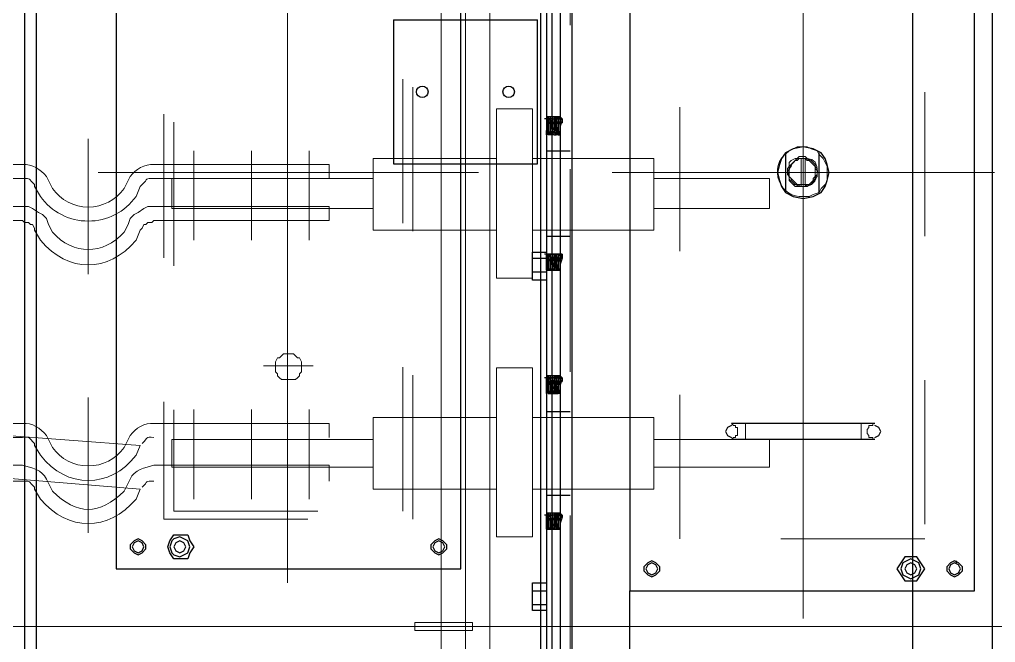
# Model space of a CAD drawing. Header units: metres. Extents: x 531268 to 531754, y 2675584 to 2675912.
# Drawn here: x 531500.742 to 531501.419, y 2675741.869 to 2675742.302 of the extents above; entities that cross this region are included whole.
import ezdxf

# ---------------------------------------------------------------- set-up
doc = ezdxf.new("R2010")
doc.units = ezdxf.units.M
doc.linetypes.add('CENTER2', pattern=[1.125, 0.75, -0.125, 0.125, -0.125])
doc.linetypes.add('PDF_IMPORT', pattern=[1, 0.8, -0.2])
doc.layers.add('IDT', color=7, linetype='Continuous')

# ---------------------------------------------------------------- blocks, each defined once
blk = doc.blocks.new('IDT')
at = {"layer": 'IDT', "color": 0, "lineweight": 25}
for p, q in [((16.39739, 14.30905), (16.39739, 9.66028)), ((16.63391, 11.5386), (16.63391, 10.21769)), ((16.64221, 10.21769), (16.64221, 11.5386)), ((16.64774, 11.5386), (16.64774, 10.21769)), ((16.65604, 10.21769), (16.65604, 11.5386)), ((16.65604, 10.21769), (16.65604, 11.5386)), ((17.00598, 11.5386), (17.00598, 10.21769)), ((17.01428, 10.21769), (17.01428, 11.5386)), ((16.34207, 11.48881), (16.34207, 10.26749)), ((16.65189, 10.3325), (16.65189, 11.309)), ((16.5938, 10.90374), (16.5938, 10.85394)), ((16.65189, 10.86778), (16.66157, 10.86778)), ((16.65189, 10.84841), (16.65189, 10.86778)), ((16.66157, 10.86778), (16.66157, 10.84841)), ((16.65189, 10.86363), (16.66157, 10.86363)), ((16.65189, 10.85394), (16.65189, 10.86363)), ((16.66157, 10.86363), (16.66157, 10.85394)), ((16.35451, 10.85394), (16.35451, 10.27302)), ((16.5938, 10.85394), (16.35451, 10.85394)), ((16.5938, 10.27302), (16.5938, 10.85394)), ((16.66157, 10.85394), (16.65189, 10.85394)), ((16.36834, 10.84426), (16.36558, 10.84288)), ((16.37111, 10.84288), (16.36834, 10.84426)), ((16.39462, 10.84703), (16.39186, 10.84288)), ((16.39877, 10.84564), (16.39324, 10.84288)), ((16.39877, 10.84703), (16.39462, 10.84703)), ((16.40292, 10.84703), (16.39877, 10.84703)), ((16.40431, 10.84288), (16.39877, 10.84564)), ((16.40569, 10.84288), (16.40292, 10.84703)), ((16.57858, 10.84426), (16.57582, 10.84288)), ((16.58135, 10.84288), (16.57858, 10.84426)), ((16.66157, 10.84841), (16.65189, 10.84841)), ((16.36558, 10.84288), (16.36281, 10.84011)), ((16.36281, 10.84011), (16.36281, 10.83735)), ((16.36281, 10.83735), (16.36558, 10.83458)), ((16.36558, 10.8415), (16.3642, 10.83873)), ((16.36558, 10.8415), (16.3642, 10.8415)), ((16.3642, 10.83873), (16.36558, 10.83596)), ((16.36834, 10.84288), (16.36558, 10.8415)), ((16.37111, 10.8415), (16.36834, 10.84288)), ((16.37388, 10.84011), (16.37111, 10.84288)), ((16.37249, 10.83873), (16.37111, 10.8415)), ((16.37111, 10.83596), (16.37249, 10.83873)), ((16.37111, 10.83458), (16.37388, 10.83735)), ((16.37388, 10.83735), (16.37388, 10.84011)), ((16.39186, 10.84288), (16.38909, 10.83873)), ((16.38909, 10.83873), (16.39186, 10.83458)), ((16.39324, 10.84288), (16.39186, 10.83873)), ((16.39186, 10.83873), (16.39324, 10.83458)), ((16.39601, 10.8415), (16.39462, 10.83873)), ((16.39601, 10.8415), (16.39462, 10.83873)), ((16.39462, 10.83873), (16.39601, 10.83596)), ((16.39462, 10.83873), (16.39601, 10.83596)), ((16.39877, 10.84288), (16.39601, 10.8415)), ((16.39877, 10.84288), (16.39601, 10.8415)), ((16.40154, 10.8415), (16.39877, 10.84288)), ((16.40154, 10.8415), (16.39877, 10.84288)), ((16.40292, 10.83873), (16.40154, 10.8415)), ((16.40292, 10.83873), (16.40154, 10.8415)), ((16.40154, 10.83596), (16.40292, 10.83873)), ((16.40154, 10.83596), (16.40292, 10.83873)), ((16.40569, 10.83873), (16.40431, 10.84288)), ((16.40431, 10.83458), (16.40569, 10.83873)), ((16.40846, 10.83873), (16.40569, 10.84288)), ((16.40569, 10.83458), (16.40846, 10.83873)), ((16.57582, 10.84288), (16.57305, 10.84011)), ((16.57305, 10.84011), (16.57305, 10.83735)), ((16.57305, 10.83735), (16.57582, 10.83458)), ((16.57582, 10.8415), (16.57443, 10.83873)), ((16.57443, 10.83873), (16.57582, 10.83596)), ((16.57858, 10.84288), (16.57582, 10.8415)), ((16.58135, 10.8415), (16.57858, 10.84288)), ((16.58412, 10.84011), (16.58135, 10.84288)), ((16.58273, 10.83873), (16.58135, 10.8415)), ((16.58135, 10.83596), (16.58273, 10.83873)), ((16.58135, 10.83458), (16.58412, 10.83735)), ((16.58412, 10.83735), (16.58412, 10.84011)), ((16.95065, 10.83873), (16.71137, 10.83873)), ((16.71137, 10.83873), (16.71137, 10.28824)), ((16.95065, 10.28824), (16.95065, 10.83873)), ((16.36558, 10.83596), (16.36834, 10.83458)), ((16.36558, 10.83458), (16.36834, 10.8332)), ((16.36696, 10.83458), (16.36696, 10.8332)), ((16.36834, 10.83458), (16.37111, 10.83596)), ((16.36834, 10.8332), (16.37111, 10.83458)), ((16.39186, 10.83458), (16.39462, 10.83043)), ((16.39324, 10.83458), (16.39877, 10.83181)), ((16.39462, 10.83043), (16.39877, 10.83043)), ((16.39601, 10.83596), (16.39877, 10.83458)), ((16.39601, 10.83596), (16.39877, 10.83458)), ((16.39877, 10.83458), (16.40154, 10.83596)), ((16.39877, 10.83458), (16.40154, 10.83596)), ((16.39877, 10.83181), (16.40431, 10.83458)), ((16.39877, 10.83043), (16.40292, 10.83043)), ((16.40292, 10.83043), (16.40569, 10.83458)), ((16.57582, 10.83596), (16.57858, 10.83458)), ((16.57582, 10.83458), (16.57858, 10.8332)), ((16.57858, 10.83458), (16.58135, 10.83596)), ((16.57858, 10.8332), (16.58135, 10.83458)), ((16.89947, 10.82766), (16.90086, 10.83181)), ((16.90086, 10.83181), (16.90639, 10.83181)), ((16.90639, 10.83043), (16.90086, 10.82766)), ((16.90639, 10.83181), (16.91054, 10.83181)), ((16.91054, 10.82905), (16.90639, 10.83043)), ((16.91054, 10.83181), (16.91331, 10.82766)), ((16.72381, 10.82766), (16.72105, 10.8249)), ((16.72105, 10.8249), (16.72105, 10.82213)), ((16.72381, 10.82628), (16.72243, 10.82351)), ((16.72658, 10.82905), (16.72381, 10.82766)), ((16.72658, 10.82766), (16.72381, 10.82628)), ((16.72935, 10.82766), (16.72658, 10.82905)), ((16.72935, 10.82628), (16.72658, 10.82766)), ((16.73211, 10.8249), (16.72935, 10.82766)), ((16.73073, 10.82351), (16.72935, 10.82628)), ((16.73211, 10.82213), (16.73211, 10.8249)), ((16.89671, 10.82351), (16.89947, 10.82766)), ((16.90086, 10.82766), (16.89947, 10.82351)), ((16.90362, 10.82628), (16.90224, 10.82351)), ((16.90362, 10.82628), (16.90224, 10.82351)), ((16.90639, 10.82766), (16.90362, 10.82628)), ((16.90639, 10.82766), (16.90362, 10.82628)), ((16.90916, 10.82628), (16.90639, 10.82766)), ((16.90916, 10.82628), (16.90639, 10.82766)), ((16.91054, 10.82351), (16.90916, 10.82628)), ((16.91054, 10.82351), (16.90916, 10.82628)), ((16.91192, 10.82766), (16.91054, 10.82905)), ((16.91331, 10.82351), (16.91192, 10.82766)), ((16.91331, 10.82766), (16.91469, 10.82351)), ((16.93267, 10.82766), (16.9299, 10.8249)), ((16.9299, 10.8249), (16.9299, 10.82213)), ((16.93267, 10.82628), (16.93129, 10.82351)), ((16.93544, 10.82905), (16.93267, 10.82766)), ((16.93544, 10.82766), (16.93267, 10.82628)), ((16.9382, 10.82766), (16.93544, 10.82905)), ((16.9382, 10.82628), (16.93544, 10.82766)), ((16.94097, 10.8249), (16.9382, 10.82766)), ((16.93959, 10.82351), (16.9382, 10.82628)), ((16.94097, 10.82213), (16.94097, 10.8249)), ((16.65189, 10.8083), (16.65189, 10.81798)), ((16.72105, 10.82213), (16.72381, 10.81936)), ((16.72243, 10.82351), (16.72381, 10.82075)), ((16.72381, 10.82075), (16.72658, 10.81936)), ((16.72381, 10.81936), (16.72658, 10.81798)), ((16.72658, 10.81936), (16.72935, 10.82075)), ((16.72658, 10.81798), (16.72935, 10.81936)), ((16.72935, 10.82075), (16.73073, 10.82351)), ((16.72935, 10.81936), (16.73211, 10.82213)), ((16.89947, 10.81936), (16.89671, 10.82351)), ((16.89947, 10.82351), (16.90086, 10.81936)), ((16.90086, 10.81522), (16.89947, 10.81936)), ((16.90086, 10.81936), (16.90639, 10.8166)), ((16.90224, 10.82351), (16.90362, 10.82075)), ((16.90224, 10.82351), (16.90362, 10.82075)), ((16.90362, 10.82075), (16.90639, 10.81936)), ((16.90362, 10.82075), (16.90639, 10.81936)), ((16.90639, 10.81936), (16.90916, 10.82075)), ((16.90639, 10.81936), (16.90916, 10.82075)), ((16.90639, 10.8166), (16.91054, 10.81798)), ((16.90916, 10.82075), (16.91054, 10.82351)), ((16.90916, 10.82075), (16.91054, 10.82351)), ((16.91054, 10.81798), (16.91192, 10.81936)), ((16.91331, 10.81936), (16.91054, 10.81522)), ((16.91192, 10.81936), (16.91331, 10.82351)), ((16.91469, 10.82351), (16.91331, 10.81936)), ((16.9299, 10.82213), (16.93267, 10.81936)), ((16.93129, 10.82351), (16.93267, 10.82075)), ((16.93267, 10.82075), (16.93544, 10.81936)), ((16.93267, 10.81936), (16.93544, 10.81798)), ((16.93544, 10.81936), (16.9382, 10.82075)), ((16.93544, 10.81798), (16.9382, 10.81936)), ((16.9382, 10.82075), (16.93959, 10.82351)), ((16.9382, 10.81936), (16.94097, 10.82213)), ((16.64221, 10.81107), (16.65051, 10.81107)), ((16.64774, 10.81107), (16.64221, 10.81107)), ((16.64221, 10.81107), (16.64359, 10.81107)), ((16.64221, 10.80138), (16.64221, 10.81107)), ((16.64221, 10.81107), (16.64221, 10.8)), ((16.64221, 10.80692), (16.64221, 10.81107)), ((16.64221, 10.81107), (16.64221, 10.80968)), ((16.64221, 10.8), (16.64221, 10.81107)), ((16.64221, 10.81107), (16.64221, 10.80553)), ((16.64359, 10.81107), (16.64221, 10.80968)), ((16.64221, 10.80138), (16.64221, 10.81107)), ((16.64221, 10.81107), (16.64359, 10.81107)), ((16.64359, 10.81107), (16.64498, 10.81107)), ((16.64359, 10.80553), (16.64359, 10.81107)), ((16.64359, 10.81107), (16.64359, 10.8)), ((16.64359, 10.80553), (16.64359, 10.81107)), ((16.64359, 10.81107), (16.64359, 10.80138)), ((16.64498, 10.81107), (16.64359, 10.81107)), ((16.64359, 10.8), (16.64359, 10.81107)), ((16.64359, 10.81107), (16.64498, 10.80553)), ((16.64498, 10.81107), (16.64359, 10.80968)), ((16.64359, 10.80138), (16.64359, 10.81107)), ((16.64359, 10.81107), (16.64498, 10.81107)), ((16.64498, 10.81107), (16.64636, 10.81107)), ((16.64636, 10.8), (16.64498, 10.81107)), ((16.64498, 10.81107), (16.64498, 10.8)), ((16.64498, 10.80553), (16.64498, 10.81107)), ((16.64498, 10.81107), (16.64498, 10.80138)), ((16.64636, 10.81107), (16.64498, 10.81107)), ((16.64498, 10.8), (16.64498, 10.81107)), ((16.64498, 10.81107), (16.64636, 10.8)), ((16.64498, 10.80138), (16.64498, 10.81107)), ((16.64498, 10.81107), (16.64636, 10.81107)), ((16.64636, 10.81107), (16.64774, 10.81107)), ((16.64636, 10.80968), (16.64636, 10.81107)), ((16.64636, 10.81107), (16.64636, 10.8)), ((16.64636, 10.80277), (16.64636, 10.81107)), ((16.64636, 10.81107), (16.64636, 10.80138)), ((16.64774, 10.81107), (16.64636, 10.81107)), ((16.64636, 10.8), (16.64636, 10.81107)), ((16.64636, 10.81107), (16.64774, 10.80968)), ((16.64636, 10.80138), (16.64636, 10.81107)), ((16.64636, 10.81107), (16.64636, 10.80968)), ((16.64636, 10.81107), (16.64774, 10.81107)), ((16.65051, 10.81107), (16.64774, 10.81107)), ((16.64774, 10.81107), (16.64912, 10.81107)), ((16.64912, 10.80968), (16.64774, 10.81107)), ((16.64774, 10.81107), (16.64774, 10.8)), ((16.64774, 10.80138), (16.64774, 10.81107)), ((16.64774, 10.81107), (16.64912, 10.80138)), ((16.64912, 10.81107), (16.64774, 10.81107)), ((16.64774, 10.80968), (16.64912, 10.81107)), ((16.64774, 10.80138), (16.64774, 10.81107)), ((16.64774, 10.81107), (16.64774, 10.80553)), ((16.65051, 10.81107), (16.64912, 10.81107)), ((16.64912, 10.81107), (16.65051, 10.81107)), ((16.64912, 10.81107), (16.64912, 10.8)), ((16.64912, 10.80138), (16.64912, 10.81107)), ((16.64912, 10.81107), (16.64912, 10.80553)), ((16.65051, 10.81107), (16.64912, 10.81107)), ((16.64912, 10.81107), (16.64912, 10.8)), ((16.64912, 10.80968), (16.65051, 10.81107)), ((16.64912, 10.80138), (16.64912, 10.81107)), ((16.64912, 10.81107), (16.64912, 10.80553)), ((16.65051, 10.80138), (16.65051, 10.81107)), ((16.65051, 10.81107), (16.65189, 10.81107)), ((16.65189, 10.81107), (16.65051, 10.81107)), ((16.65051, 10.81107), (16.65189, 10.81107)), ((16.65189, 10.81107), (16.65051, 10.81107)), ((16.65051, 10.81107), (16.65189, 10.81107)), ((16.65189, 10.81107), (16.65051, 10.80968)), ((16.65051, 10.8), (16.65051, 10.81107)), ((16.65051, 10.81107), (16.65051, 10.8)), ((16.65051, 10.80138), (16.65051, 10.81107)), ((16.65051, 10.81107), (16.65051, 10.80277)), ((16.65189, 10.80968), (16.65189, 10.81107)), ((16.65189, 10.81107), (16.65189, 10.80138)), ((16.90639, 10.81522), (16.90086, 10.81522)), ((16.91054, 10.81522), (16.90639, 10.81522)), ((16.64083, 10.80277), (16.64221, 10.80692)), ((16.64221, 10.80968), (16.64221, 10.80138)), ((16.64221, 10.80968), (16.64221, 10.80138)), ((16.64221, 10.80277), (16.64359, 10.80553)), ((16.64221, 10.80553), (16.64359, 10.80277)), ((16.64359, 10.80968), (16.64359, 10.80138)), ((16.64498, 10.80138), (16.64359, 10.80553)), ((16.64359, 10.80277), (16.64498, 10.80553)), ((16.64636, 10.80968), (16.64498, 10.80553)), ((16.64498, 10.80553), (16.64498, 10.8)), ((16.64498, 10.80553), (16.64498, 10.80138)), ((16.64774, 10.80692), (16.64636, 10.80968)), ((16.64774, 10.80553), (16.64636, 10.80277)), ((16.64774, 10.80968), (16.64774, 10.8)), ((16.64774, 10.8), (16.64774, 10.80968)), ((16.64774, 10.8), (16.64774, 10.80692)), ((16.64912, 10.80553), (16.64774, 10.80277)), ((16.64912, 10.8), (16.64912, 10.80968)), ((16.64912, 10.8), (16.64912, 10.80968)), ((16.64912, 10.80553), (16.65051, 10.80277)), ((16.65051, 10.80968), (16.65051, 10.8)), ((16.65051, 10.80553), (16.65189, 10.80968)), ((16.65051, 10.8), (16.65051, 10.80553)), ((16.65189, 10.70871), (16.65189, 10.8083)), ((16.64221, 10.8), (16.64083, 10.80277)), ((16.64083, 10.80277), (16.64083, 10.80138)), ((16.64083, 10.80138), (16.64083, 10.80277)), ((16.64221, 10.80277), (16.64083, 10.80277)), ((16.64083, 10.80277), (16.64221, 10.8)), ((16.64221, 10.8), (16.64083, 10.80138)), ((16.64083, 10.80138), (16.64221, 10.80138)), ((16.64221, 10.80138), (16.64221, 10.80277)), ((16.64359, 10.8), (16.64221, 10.80138)), ((16.64359, 10.8), (16.64221, 10.80138)), ((16.64221, 10.80138), (16.64221, 10.8)), ((16.64221, 10.80138), (16.64359, 10.80138)), ((16.64636, 10.80138), (16.64221, 10.80138)), ((16.64221, 10.8), (16.64359, 10.8)), ((16.64359, 10.80138), (16.64359, 10.80277)), ((16.64359, 10.80277), (16.64359, 10.8)), ((16.64498, 10.8), (16.64359, 10.80138)), ((16.64359, 10.80138), (16.64359, 10.8)), ((16.64359, 10.80138), (16.64498, 10.80138)), ((16.64359, 10.8), (16.64498, 10.8)), ((16.64498, 10.80138), (16.64636, 10.80277)), ((16.64498, 10.8), (16.64498, 10.80138)), ((16.64636, 10.8), (16.64498, 10.80138)), ((16.64498, 10.80138), (16.64498, 10.8)), ((16.64498, 10.80138), (16.64636, 10.80138)), ((16.64498, 10.8), (16.64636, 10.8)), ((16.64636, 10.80277), (16.64636, 10.80138)), ((16.64636, 10.80138), (16.64636, 10.8)), ((16.64636, 10.80138), (16.65051, 10.80138)), ((16.64636, 10.8), (16.64774, 10.8)), ((16.64774, 10.80277), (16.64774, 10.80138)), ((16.64774, 10.8), (16.64774, 10.80138)), ((16.64774, 10.80138), (16.64774, 10.8)), ((16.64912, 10.80138), (16.64774, 10.80138)), ((16.64774, 10.8), (16.64912, 10.8)), ((16.65051, 10.80277), (16.64912, 10.80138)), ((16.64912, 10.8), (16.64912, 10.80138)), ((16.64912, 10.80138), (16.64912, 10.8)), ((16.65051, 10.80138), (16.64912, 10.80138)), ((16.64912, 10.8), (16.65051, 10.8)), ((16.65051, 10.80277), (16.65051, 10.80138)), ((16.65189, 10.80138), (16.65051, 10.8)), ((16.65051, 10.8), (16.65051, 10.80138)), ((16.65051, 10.80138), (16.65189, 10.80138)), ((16.65051, 10.8), (16.65189, 10.8)), ((16.65189, 10.80138), (16.65327, 10.80138)), ((16.65189, 10.78755), (16.63529, 10.78755)), ((16.4209, 10.74606), (16.41952, 10.74329)), ((16.41952, 10.74329), (16.4209, 10.74053)), ((16.42367, 10.74744), (16.4209, 10.74606)), ((16.42367, 10.74882), (16.51358, 10.74882)), ((16.51358, 10.74882), (16.52326, 10.74882)), ((16.52602, 10.74606), (16.52326, 10.74744)), ((16.52741, 10.74329), (16.52602, 10.74606)), ((16.52602, 10.74053), (16.52741, 10.74329)), ((16.4209, 10.74053), (16.42367, 10.73914)), ((16.42367, 10.73776), (16.43335, 10.73776)), ((16.43335, 10.73776), (16.52326, 10.73776)), ((16.52326, 10.73914), (16.52602, 10.74053)), ((16.65189, 10.72946), (16.63529, 10.72946)), ((16.64221, 10.70456), (16.64221, 10.71701)), ((16.64221, 10.71701), (16.64221, 10.71148)), ((16.64359, 10.71563), (16.64221, 10.71701)), ((16.64221, 10.71701), (16.64359, 10.71701)), ((16.64221, 10.70456), (16.64221, 10.71701)), ((16.64221, 10.71701), (16.64221, 10.70733)), ((16.64359, 10.71563), (16.64221, 10.71425)), ((16.64221, 10.70595), (16.64221, 10.71563)), ((16.64221, 10.71563), (16.64359, 10.71563)), ((16.64221, 10.71563), (16.64221, 10.70595)), ((16.65051, 10.71563), (16.64221, 10.71563)), ((16.64221, 10.71563), (16.64221, 10.71148)), ((16.64359, 10.70456), (16.64359, 10.71701)), ((16.64359, 10.71701), (16.64498, 10.7101)), ((16.64498, 10.71701), (16.64359, 10.71701)), ((16.64359, 10.71701), (16.64498, 10.71563)), ((16.64359, 10.70456), (16.64359, 10.71701)), ((16.64359, 10.71701), (16.64359, 10.7101)), ((16.64498, 10.71563), (16.64359, 10.71425)), ((16.64359, 10.70595), (16.64359, 10.71563)), ((16.64498, 10.71563), (16.64359, 10.71563)), ((16.64359, 10.71563), (16.64498, 10.71563)), ((16.64359, 10.71148), (16.64359, 10.71563)), ((16.64359, 10.71563), (16.64359, 10.70595)), ((16.64498, 10.70456), (16.64498, 10.71701)), ((16.64498, 10.71701), (16.64636, 10.70456)), ((16.64636, 10.71701), (16.64498, 10.71701)), ((16.64498, 10.71701), (16.64636, 10.71563)), ((16.64498, 10.70456), (16.64498, 10.71701)), ((16.64498, 10.71701), (16.64636, 10.70456)), ((16.64498, 10.70595), (16.64498, 10.71563)), ((16.64498, 10.71563), (16.64636, 10.71563)), ((16.64498, 10.71563), (16.64636, 10.71563)), ((16.64498, 10.71148), (16.64498, 10.71563)), ((16.64498, 10.71563), (16.64498, 10.70595)), ((16.64636, 10.70456), (16.64636, 10.71701)), ((16.64636, 10.71701), (16.64774, 10.71425)), ((16.64774, 10.71701), (16.64636, 10.71701)), ((16.64636, 10.71701), (16.64774, 10.71563)), ((16.64636, 10.70456), (16.64636, 10.71701)), ((16.64636, 10.71701), (16.64636, 10.71425)), ((16.64636, 10.70595), (16.64636, 10.71563)), ((16.64636, 10.71563), (16.64636, 10.71425)), ((16.64636, 10.71563), (16.64774, 10.71563)), ((16.64636, 10.71563), (16.64774, 10.71563)), ((16.64636, 10.70733), (16.64636, 10.71563)), ((16.64636, 10.71563), (16.64636, 10.70595)), ((16.64774, 10.71563), (16.64912, 10.71701)), ((16.65051, 10.71701), (16.64774, 10.71701)), ((16.64774, 10.70456), (16.64774, 10.71701)), ((16.64774, 10.71701), (16.64912, 10.71425)), ((16.64774, 10.70595), (16.64774, 10.71563)), ((16.64774, 10.71563), (16.64912, 10.70595)), ((16.64774, 10.70456), (16.64774, 10.71563)), ((16.64774, 10.70595), (16.64774, 10.71563)), ((16.64774, 10.71563), (16.64774, 10.71148)), ((16.64774, 10.71563), (16.64912, 10.71563)), ((16.64774, 10.71563), (16.64912, 10.71563)), ((16.64912, 10.71701), (16.64912, 10.70456)), ((16.64912, 10.71563), (16.65051, 10.71701)), ((16.64912, 10.70456), (16.64912, 10.71701)), ((16.64912, 10.71701), (16.64912, 10.71563)), ((16.64912, 10.70595), (16.64912, 10.71563)), ((16.64912, 10.71563), (16.64912, 10.71148)), ((16.64912, 10.70456), (16.64912, 10.71563)), ((16.64912, 10.70595), (16.64912, 10.71563)), ((16.64912, 10.71563), (16.64912, 10.71148)), ((16.64912, 10.71563), (16.65051, 10.71563)), ((16.64912, 10.71563), (16.65051, 10.71563)), ((16.65051, 10.71563), (16.65189, 10.71701)), ((16.65189, 10.71701), (16.65051, 10.71563)), ((16.65051, 10.70456), (16.65051, 10.71701)), ((16.65051, 10.71701), (16.65051, 10.71563)), ((16.65051, 10.71701), (16.65051, 10.70456)), ((16.65051, 10.70595), (16.65051, 10.71563)), ((16.65051, 10.71563), (16.65051, 10.70456)), ((16.65051, 10.71563), (16.65189, 10.71563)), ((16.65051, 10.71148), (16.65189, 10.71563)), ((16.65051, 10.70595), (16.65051, 10.71563)), ((16.65051, 10.71563), (16.65051, 10.70733)), ((16.65051, 10.71563), (16.65189, 10.71563)), ((16.65189, 10.71563), (16.65051, 10.71563)), ((16.65189, 10.71563), (16.65189, 10.71701)), ((16.65189, 10.71701), (16.65189, 10.71563)), ((16.65189, 10.71563), (16.65189, 10.70595)), ((16.64221, 10.71148), (16.64083, 10.70733)), ((16.64221, 10.70871), (16.64083, 10.70871)), ((16.64083, 10.70595), (16.64083, 10.70871)), ((16.64083, 10.70871), (16.64083, 10.70733)), ((16.64221, 10.71425), (16.64221, 10.70595)), ((16.64221, 10.71148), (16.64359, 10.70733)), ((16.64221, 10.70733), (16.64359, 10.71148)), ((16.64359, 10.71425), (16.64359, 10.70595)), ((16.64359, 10.70733), (16.64498, 10.71148)), ((16.64359, 10.7101), (16.64498, 10.70733)), ((16.64636, 10.71425), (16.64498, 10.71148)), ((16.64498, 10.71148), (16.64498, 10.70595)), ((16.64498, 10.7101), (16.64498, 10.70456)), ((16.64636, 10.71425), (16.64774, 10.71148)), ((16.64774, 10.71148), (16.64636, 10.70733)), ((16.64774, 10.71425), (16.64774, 10.70456)), ((16.64912, 10.71148), (16.64774, 10.70733)), ((16.64774, 10.71148), (16.64774, 10.70595)), ((16.64912, 10.71425), (16.64912, 10.70456)), ((16.64912, 10.71148), (16.65051, 10.70733)), ((16.65051, 10.70456), (16.65051, 10.71148)), ((16.64083, 10.70733), (16.64221, 10.70456)), ((16.64083, 10.70733), (16.64083, 10.70595)), ((16.64083, 10.70733), (16.64221, 10.70456)), ((16.64221, 10.70456), (16.64083, 10.70595)), ((16.64083, 10.70595), (16.64221, 10.70595)), ((16.64221, 10.70595), (16.64221, 10.70733)), ((16.64221, 10.70733), (16.64359, 10.70456)), ((16.64359, 10.70456), (16.64221, 10.70595)), ((16.64221, 10.70595), (16.64221, 10.70456)), ((16.64221, 10.70595), (16.64359, 10.70595)), ((16.64636, 10.70595), (16.64221, 10.70595)), ((16.64221, 10.70456), (16.64359, 10.70456)), ((16.64359, 10.70733), (16.64359, 10.70456)), ((16.64359, 10.70595), (16.64359, 10.70733)), ((16.64498, 10.70456), (16.64359, 10.70595)), ((16.64359, 10.70595), (16.64359, 10.70456)), ((16.64359, 10.70595), (16.64498, 10.70595)), ((16.64359, 10.70456), (16.64498, 10.70456)), ((16.64498, 10.70595), (16.64636, 10.70733)), ((16.64498, 10.70733), (16.64498, 10.70456)), ((16.64636, 10.70456), (16.64498, 10.70595)), ((16.64498, 10.70595), (16.64498, 10.70456)), ((16.64498, 10.70595), (16.64636, 10.70595)), ((16.64498, 10.70456), (16.64636, 10.70456)), ((16.64636, 10.70733), (16.64636, 10.70595)), ((16.64636, 10.70595), (16.64636, 10.70456)), ((16.64636, 10.70595), (16.65051, 10.70595)), ((16.64636, 10.70456), (16.64774, 10.70456)), ((16.64774, 10.70733), (16.64774, 10.70595)), ((16.64774, 10.70456), (16.64774, 10.70595)), ((16.64912, 10.70595), (16.64774, 10.70595)), ((16.64774, 10.70595), (16.64774, 10.70456)), ((16.64774, 10.70456), (16.64912, 10.70456)), ((16.65051, 10.70733), (16.64912, 10.70595)), ((16.64912, 10.70456), (16.64912, 10.70595)), ((16.64912, 10.70595), (16.64912, 10.70456)), ((16.65051, 10.70595), (16.64912, 10.70595)), ((16.64912, 10.70456), (16.65051, 10.70456)), ((16.65051, 10.70733), (16.65051, 10.70595)), ((16.65189, 10.70595), (16.65051, 10.70456)), ((16.65051, 10.70456), (16.65051, 10.70595)), ((16.65051, 10.70595), (16.65189, 10.70595)), ((16.65051, 10.70456), (16.65189, 10.70456)), ((16.65189, 10.70595), (16.65327, 10.70595)), ((16.65189, 10.62849), (16.65189, 10.63817)), ((16.65189, 10.63817), (16.66157, 10.63817)), ((16.65189, 10.61881), (16.65189, 10.63817)), ((16.66157, 10.63817), (16.66157, 10.61881)), ((16.64083, 10.62296), (16.64221, 10.62711)), ((16.64221, 10.62157), (16.64221, 10.63126)), ((16.64221, 10.63126), (16.64221, 10.62019)), ((16.64221, 10.62019), (16.64221, 10.63126)), ((16.64221, 10.63126), (16.64221, 10.62572)), ((16.64359, 10.63126), (16.64221, 10.62987)), ((16.64221, 10.62019), (16.64221, 10.63126)), ((16.64221, 10.63126), (16.64221, 10.62987)), ((16.64774, 10.63126), (16.64221, 10.63126)), ((16.64221, 10.63126), (16.64359, 10.63126)), ((16.64221, 10.63126), (16.65051, 10.63126)), ((16.64221, 10.62711), (16.64221, 10.62987)), ((16.64221, 10.62987), (16.64221, 10.62019)), ((16.64221, 10.62987), (16.64221, 10.62019)), ((16.64359, 10.62572), (16.64359, 10.63126)), ((16.64359, 10.63126), (16.64359, 10.62019)), ((16.64359, 10.62572), (16.64359, 10.63126)), ((16.64359, 10.63126), (16.64359, 10.62019)), ((16.64498, 10.63126), (16.64359, 10.62987)), ((16.64359, 10.62019), (16.64359, 10.63126)), ((16.64359, 10.63126), (16.64498, 10.62572)), ((16.64359, 10.62157), (16.64359, 10.63126)), ((16.64359, 10.63126), (16.64498, 10.63126)), ((16.64359, 10.62987), (16.64359, 10.63126)), ((16.64359, 10.63126), (16.64498, 10.63126)), ((16.64359, 10.62987), (16.64359, 10.62019)), ((16.64636, 10.62019), (16.64498, 10.63126)), ((16.64498, 10.63126), (16.64498, 10.62019)), ((16.64498, 10.62572), (16.64498, 10.63126)), ((16.64498, 10.63126), (16.64498, 10.62019)), ((16.64498, 10.62019), (16.64498, 10.63126)), ((16.64498, 10.62019), (16.64498, 10.63126)), ((16.64498, 10.63126), (16.64636, 10.62019)), ((16.64498, 10.62987), (16.64498, 10.63126)), ((16.64498, 10.63126), (16.64636, 10.63126)), ((16.64498, 10.63126), (16.64636, 10.63126)), ((16.64636, 10.62987), (16.64498, 10.62572)), ((16.64636, 10.62987), (16.64636, 10.63126)), ((16.64636, 10.63126), (16.64636, 10.62019)), ((16.64636, 10.62157), (16.64636, 10.63126)), ((16.64636, 10.63126), (16.64636, 10.62157)), ((16.64636, 10.62157), (16.64636, 10.63126)), ((16.64636, 10.63126), (16.64636, 10.62987)), ((16.64636, 10.62019), (16.64636, 10.63126)), ((16.64636, 10.63126), (16.64774, 10.62987)), ((16.64636, 10.62987), (16.64636, 10.63126)), ((16.64636, 10.63126), (16.64774, 10.63126)), ((16.64636, 10.63126), (16.64774, 10.63126)), ((16.64774, 10.62572), (16.64636, 10.62987)), ((16.64912, 10.62987), (16.64774, 10.63126)), ((16.64774, 10.63126), (16.64774, 10.62019)), ((16.64774, 10.62987), (16.64774, 10.63126)), ((16.64774, 10.63126), (16.64774, 10.62987)), ((16.64774, 10.62987), (16.64912, 10.63126)), ((16.64774, 10.62019), (16.64774, 10.63126)), ((16.64774, 10.63126), (16.64774, 10.62572)), ((16.65051, 10.63126), (16.64774, 10.63126)), ((16.64774, 10.63126), (16.64912, 10.63126)), ((16.64912, 10.62157), (16.64774, 10.62987)), ((16.64774, 10.62987), (16.64774, 10.62019)), ((16.64774, 10.62987), (16.64774, 10.62019)), ((16.64774, 10.62019), (16.64774, 10.62987)), ((16.64912, 10.62572), (16.64912, 10.63126)), ((16.64912, 10.63126), (16.64912, 10.62019)), ((16.64912, 10.62987), (16.64912, 10.63126)), ((16.64912, 10.63126), (16.64912, 10.62019)), ((16.64912, 10.63126), (16.64912, 10.62019)), ((16.64912, 10.62987), (16.65051, 10.63126)), ((16.64912, 10.62019), (16.64912, 10.63126)), ((16.64912, 10.63126), (16.64912, 10.62572)), ((16.65051, 10.63126), (16.64912, 10.63126)), ((16.64912, 10.63126), (16.65051, 10.63126)), ((16.64912, 10.62019), (16.64912, 10.62987)), ((16.64912, 10.62019), (16.64912, 10.62987)), ((16.65051, 10.62987), (16.65189, 10.63126)), ((16.65189, 10.63126), (16.65051, 10.63126)), ((16.65051, 10.63126), (16.65189, 10.63126)), ((16.65189, 10.63126), (16.65051, 10.62987)), ((16.65051, 10.62019), (16.65051, 10.63126)), ((16.65051, 10.63126), (16.65051, 10.62019)), ((16.65051, 10.63126), (16.65051, 10.62019)), ((16.65051, 10.62157), (16.65051, 10.63126)), ((16.65051, 10.63126), (16.65051, 10.62296)), ((16.65051, 10.63126), (16.65189, 10.63126)), ((16.65189, 10.63126), (16.65051, 10.63126)), ((16.65051, 10.62987), (16.65051, 10.62019)), ((16.65051, 10.62572), (16.65189, 10.62987)), ((16.65189, 10.63264), (16.66157, 10.63264)), ((16.65189, 10.62296), (16.65189, 10.63264)), ((16.65189, 10.62987), (16.65189, 10.63126)), ((16.65189, 10.63126), (16.65189, 10.62019)), ((16.65189, 10.5289), (16.65189, 10.62849)), ((16.66157, 10.63264), (16.66157, 10.62296)), ((16.64221, 10.62019), (16.64083, 10.62296)), ((16.64083, 10.62296), (16.64083, 10.62019)), ((16.64083, 10.62019), (16.64083, 10.62296)), ((16.64221, 10.62296), (16.64083, 10.62296)), ((16.64083, 10.62296), (16.64221, 10.62019)), ((16.64221, 10.62157), (16.64359, 10.62572)), ((16.64221, 10.62572), (16.64359, 10.62157)), ((16.64359, 10.62019), (16.64221, 10.62157)), ((16.64221, 10.62019), (16.64221, 10.62157)), ((16.64498, 10.62157), (16.64359, 10.62572)), ((16.64359, 10.62157), (16.64498, 10.62572)), ((16.64359, 10.62019), (16.64359, 10.62157)), ((16.64359, 10.62157), (16.64359, 10.62019)), ((16.64498, 10.62572), (16.64498, 10.62019)), ((16.64498, 10.62572), (16.64498, 10.62019)), ((16.64498, 10.62019), (16.64498, 10.62157)), ((16.64498, 10.62019), (16.64636, 10.62157)), ((16.64774, 10.62572), (16.64636, 10.62157)), ((16.64636, 10.62157), (16.64636, 10.62019)), ((16.64774, 10.62019), (16.64774, 10.62572)), ((16.64912, 10.62572), (16.64774, 10.62157)), ((16.64774, 10.62157), (16.64774, 10.62019)), ((16.65051, 10.62296), (16.64912, 10.62572)), ((16.65051, 10.62296), (16.64912, 10.62019)), ((16.65051, 10.62019), (16.65051, 10.62572)), ((16.65051, 10.62019), (16.65051, 10.62296)), ((16.66157, 10.62296), (16.65189, 10.62296)), ((16.64636, 10.62019), (16.64083, 10.62019)), ((16.64083, 10.62019), (16.64221, 10.62019)), ((16.64359, 10.62019), (16.64221, 10.62019)), ((16.64221, 10.62019), (16.64359, 10.62019)), ((16.64359, 10.62019), (16.64221, 10.62019)), ((16.64221, 10.62019), (16.64636, 10.62019)), ((16.64498, 10.62019), (16.64359, 10.62019)), ((16.64359, 10.62019), (16.64498, 10.62019)), ((16.64498, 10.62019), (16.64359, 10.62019)), ((16.64636, 10.62019), (16.64498, 10.62019)), ((16.64498, 10.62019), (16.64636, 10.62019)), ((16.64636, 10.62019), (16.64498, 10.62019)), ((16.64774, 10.62019), (16.64636, 10.62019)), ((16.64636, 10.62019), (16.65051, 10.62019)), ((16.64774, 10.62019), (16.64636, 10.62019)), ((16.64912, 10.62019), (16.64774, 10.62019)), ((16.64912, 10.62019), (16.64774, 10.62019)), ((16.64774, 10.62019), (16.64912, 10.62019)), ((16.64774, 10.62019), (16.64912, 10.62019)), ((16.64912, 10.62019), (16.65051, 10.62019)), ((16.65051, 10.62019), (16.64912, 10.62019)), ((16.65051, 10.62019), (16.64912, 10.62019)), ((16.64912, 10.62019), (16.65051, 10.62019)), ((16.65051, 10.62019), (16.65189, 10.62019)), ((16.65189, 10.62019), (16.65051, 10.62019)), ((16.65051, 10.62019), (16.65189, 10.62019)), ((16.65189, 10.62019), (16.65051, 10.62019)), ((16.65189, 10.62019), (16.65327, 10.62019)), ((16.66157, 10.61881), (16.65189, 10.61881)), ((16.65189, 10.60774), (16.63529, 10.60774)), ((16.46655, 10.58008), (16.46102, 10.57731)), ((16.47346, 10.58146), (16.46655, 10.58008)), ((16.48038, 10.58008), (16.47346, 10.58146)), ((16.48591, 10.57731), (16.48038, 10.58008)), ((16.45825, 10.57316), (16.45687, 10.56901)), ((16.46102, 10.57731), (16.45825, 10.57316)), ((16.4624, 10.57731), (16.4624, 10.54965)), ((16.48591, 10.54965), (16.48591, 10.57731)), ((16.48868, 10.57316), (16.48591, 10.57731)), ((16.49006, 10.56901), (16.48868, 10.57316)), ((16.45687, 10.56901), (16.45548, 10.56348)), ((16.49145, 10.56348), (16.49006, 10.56901)), ((16.45548, 10.56348), (16.45687, 10.55795)), ((16.49006, 10.55795), (16.49145, 10.56348)), ((16.45687, 10.55795), (16.45825, 10.5538)), ((16.45825, 10.5538), (16.46102, 10.54965)), ((16.48591, 10.54965), (16.48868, 10.5538)), ((16.48868, 10.5538), (16.49006, 10.55795)), ((16.46102, 10.54965), (16.46655, 10.54688)), ((16.46655, 10.54688), (16.47346, 10.5455)), ((16.47346, 10.5455), (16.48038, 10.54688)), ((16.48038, 10.54688), (16.48591, 10.54965)), ((16.65189, 10.54827), (16.63529, 10.54827)), ((16.64221, 10.52475), (16.64221, 10.5372)), ((16.64221, 10.5372), (16.64221, 10.52614)), ((16.64359, 10.5372), (16.64221, 10.5372)), ((16.64221, 10.5372), (16.64359, 10.53582)), ((16.64221, 10.52475), (16.64221, 10.5372)), ((16.64221, 10.5372), (16.64221, 10.53029)), ((16.64221, 10.53444), (16.64221, 10.53582)), ((16.64221, 10.53582), (16.64221, 10.53167)), ((16.64359, 10.53582), (16.64221, 10.53582)), ((16.64221, 10.53582), (16.64221, 10.52614)), ((16.64221, 10.53444), (16.64359, 10.53582)), ((16.64221, 10.53582), (16.65051, 10.53582)), ((16.64221, 10.52614), (16.64221, 10.53444)), ((16.64221, 10.52614), (16.64221, 10.53444)), ((16.64359, 10.52475), (16.64359, 10.5372)), ((16.64498, 10.53582), (16.64359, 10.5372)), ((16.64359, 10.5372), (16.64498, 10.5372)), ((16.64359, 10.52614), (16.64359, 10.53582)), ((16.64359, 10.53582), (16.64359, 10.53029)), ((16.64359, 10.53582), (16.64359, 10.52614)), ((16.64359, 10.53444), (16.64498, 10.53582)), ((16.64359, 10.52475), (16.64359, 10.53582)), ((16.64359, 10.53582), (16.64498, 10.53029)), ((16.64359, 10.53029), (16.64359, 10.53582)), ((16.64359, 10.53582), (16.64498, 10.53582)), ((16.64359, 10.53582), (16.64498, 10.53582)), ((16.64359, 10.52614), (16.64359, 10.53444)), ((16.64498, 10.52475), (16.64498, 10.5372)), ((16.64498, 10.5372), (16.64498, 10.52475)), ((16.64636, 10.5372), (16.64498, 10.5372)), ((16.64498, 10.5372), (16.64636, 10.53582)), ((16.64498, 10.52614), (16.64498, 10.53582)), ((16.64498, 10.53582), (16.64498, 10.53029)), ((16.64498, 10.53582), (16.64498, 10.52614)), ((16.64636, 10.52475), (16.64498, 10.53582)), ((16.64498, 10.53582), (16.64636, 10.52475)), ((16.64498, 10.53582), (16.64636, 10.53582)), ((16.64498, 10.53582), (16.64636, 10.53582)), ((16.64498, 10.53029), (16.64636, 10.53444)), ((16.64774, 10.53582), (16.64636, 10.5372)), ((16.64636, 10.5372), (16.64774, 10.5372)), ((16.64636, 10.52614), (16.64636, 10.53582)), ((16.64636, 10.53582), (16.64636, 10.52752)), ((16.64636, 10.53444), (16.64636, 10.53582)), ((16.64636, 10.53582), (16.64636, 10.52614)), ((16.64636, 10.53444), (16.64636, 10.53582)), ((16.64636, 10.53582), (16.64636, 10.52475)), ((16.64636, 10.52475), (16.64636, 10.53582)), ((16.64636, 10.53582), (16.64774, 10.53444)), ((16.64636, 10.53582), (16.64774, 10.53582)), ((16.64636, 10.53582), (16.64774, 10.53582)), ((16.64774, 10.53167), (16.64636, 10.53444)), ((16.64912, 10.53444), (16.64774, 10.5372)), ((16.64774, 10.5372), (16.65051, 10.5372)), ((16.64912, 10.52614), (16.64774, 10.53582)), ((16.64774, 10.53582), (16.64774, 10.52614)), ((16.64774, 10.53029), (16.64774, 10.53582)), ((16.64774, 10.53582), (16.64774, 10.52614)), ((16.64912, 10.53582), (16.64774, 10.53582)), ((16.64774, 10.53582), (16.64774, 10.52475)), ((16.64774, 10.53444), (16.64912, 10.53582)), ((16.64774, 10.53582), (16.64912, 10.53582)), ((16.64774, 10.53444), (16.64774, 10.52475)), ((16.64774, 10.52475), (16.64774, 10.53444)), ((16.65051, 10.5372), (16.64912, 10.53444)), ((16.64912, 10.52475), (16.64912, 10.5372)), ((16.64912, 10.5372), (16.64912, 10.52475)), ((16.64912, 10.53582), (16.64912, 10.5372)), ((16.64912, 10.53029), (16.64912, 10.53582)), ((16.64912, 10.53582), (16.64912, 10.52614)), ((16.64912, 10.53029), (16.64912, 10.53582)), ((16.64912, 10.53582), (16.64912, 10.52614)), ((16.64912, 10.53582), (16.65051, 10.53582)), ((16.65051, 10.53582), (16.64912, 10.53582)), ((16.64912, 10.53444), (16.64912, 10.52475)), ((16.64912, 10.52475), (16.64912, 10.53444)), ((16.65051, 10.53582), (16.65189, 10.5372)), ((16.65189, 10.5372), (16.65051, 10.53444)), ((16.65051, 10.52475), (16.65051, 10.5372)), ((16.65051, 10.5372), (16.65051, 10.53582)), ((16.65051, 10.52475), (16.65051, 10.5372)), ((16.65189, 10.53582), (16.65051, 10.53582)), ((16.65051, 10.53582), (16.65051, 10.52614)), ((16.65051, 10.52752), (16.65051, 10.53582)), ((16.65051, 10.53582), (16.65051, 10.52614)), ((16.65051, 10.53582), (16.65189, 10.53582)), ((16.65189, 10.53582), (16.65051, 10.53582)), ((16.65051, 10.53444), (16.65051, 10.52475)), ((16.65189, 10.53444), (16.65051, 10.53029)), ((16.65189, 10.53582), (16.65189, 10.5372)), ((16.65189, 10.5372), (16.65189, 10.53444)), ((16.65189, 10.52614), (16.65189, 10.53582)), ((16.64221, 10.53167), (16.64083, 10.52752)), ((16.64083, 10.52614), (16.64083, 10.5289)), ((16.64083, 10.5289), (16.64083, 10.52752)), ((16.64221, 10.5289), (16.64083, 10.5289)), ((16.64083, 10.52752), (16.64083, 10.52614)), ((16.64083, 10.52752), (16.64221, 10.52475)), ((16.64083, 10.52752), (16.64221, 10.52475)), ((16.64221, 10.52614), (16.64083, 10.52614)), ((16.64083, 10.52614), (16.64221, 10.52475)), ((16.64359, 10.53029), (16.64221, 10.52752)), ((16.64221, 10.53029), (16.64359, 10.52752)), ((16.64221, 10.52752), (16.64221, 10.52614)), ((16.64359, 10.52614), (16.64221, 10.52614)), ((16.64221, 10.52475), (16.64221, 10.52614)), ((16.64221, 10.52614), (16.64359, 10.52475)), ((16.64221, 10.52614), (16.64359, 10.52475)), ((16.64636, 10.52614), (16.64221, 10.52614)), ((16.64498, 10.53029), (16.64359, 10.52752)), ((16.64498, 10.52752), (16.64359, 10.53029)), ((16.64359, 10.52752), (16.64359, 10.52614)), ((16.64359, 10.52752), (16.64359, 10.52475)), ((16.64498, 10.52614), (16.64359, 10.52614)), ((16.64359, 10.52475), (16.64359, 10.52614)), ((16.64359, 10.52614), (16.64498, 10.52475)), ((16.64498, 10.52614), (16.64498, 10.53029)), ((16.64498, 10.53029), (16.64498, 10.52475)), ((16.64636, 10.52752), (16.64498, 10.52614)), ((16.64498, 10.52475), (16.64498, 10.52752)), ((16.64636, 10.52614), (16.64498, 10.52614)), ((16.64498, 10.52475), (16.64498, 10.52614)), ((16.64498, 10.52614), (16.64636, 10.52475)), ((16.64636, 10.52752), (16.64774, 10.53029)), ((16.64636, 10.52614), (16.64636, 10.52752)), ((16.65051, 10.52614), (16.64636, 10.52614)), ((16.64636, 10.52475), (16.64636, 10.52614)), ((16.64774, 10.52475), (16.64774, 10.53167)), ((16.64774, 10.52752), (16.64912, 10.53029)), ((16.64774, 10.52614), (16.64774, 10.52752)), ((16.64774, 10.52614), (16.64912, 10.52614)), ((16.64774, 10.52475), (16.64774, 10.52614)), ((16.64774, 10.52614), (16.64774, 10.52475)), ((16.65051, 10.52752), (16.64912, 10.53029)), ((16.64912, 10.52614), (16.65051, 10.52752)), ((16.64912, 10.52614), (16.65051, 10.52614)), ((16.64912, 10.52475), (16.64912, 10.52614)), ((16.64912, 10.52614), (16.64912, 10.52475)), ((16.65051, 10.53029), (16.65051, 10.52475)), ((16.65051, 10.52614), (16.65051, 10.52752)), ((16.65051, 10.52614), (16.65051, 10.52475)), ((16.65051, 10.52475), (16.65189, 10.52614)), ((16.65051, 10.52614), (16.65189, 10.52614)), ((16.65189, 10.52614), (16.65327, 10.52614)), ((16.64221, 10.52475), (16.64359, 10.52475)), ((16.64359, 10.52475), (16.64498, 10.52475)), ((16.64498, 10.52475), (16.64636, 10.52475)), ((16.64636, 10.52475), (16.64774, 10.52475)), ((16.64774, 10.52475), (16.64912, 10.52475)), ((16.64912, 10.52475), (16.65051, 10.52475)), ((16.65051, 10.52475), (16.65189, 10.52475))]:
    blk.add_line(p, q, dxfattribs=at)
at = {"layer": 'IDT', "color": 0, "linetype": 'PDF_IMPORT', "lineweight": 13, "ltscale": 0.113333}
blk.add_line((16.34207, 14.25373), (16.34207, 9.71561), dxfattribs=at)
at = {"layer": 'IDT', "color": 0, "linetype": 'CENTER2', "lineweight": 0, "ltscale": 500}
blk.add_line((16.70803, 10.36062), (16.70803, 14.23018), dxfattribs=at)
blk.add_line((16.70803, 10.36062), (16.70803, 14.23018), dxfattribs=at)
at = {"layer": 'IDT', "color": 0, "lineweight": 0}
for p, q in [((16.72503, 10.36062), (16.72503, 14.23018)), ((16.72503, 10.36062), (16.72503, 14.23018)), ((16.69103, 10.36062), (16.69103, 13.10362)), ((16.69103, 10.36062), (16.69103, 13.10362)), ((16.93405, 10.7834), (16.93682, 10.79032)), ((17.00736, 10.7834), (17.00321, 10.79032)), ((16.94235, 10.77925), (16.94512, 10.78479)), ((16.99768, 10.77925), (16.99491, 10.78479)), ((17.00736, 10.78202), (17.00736, 10.7834)), ((16.80265, 10.76681), (16.80265, 10.77787)), ((16.94097, 10.77649), (16.94235, 10.77925)), ((16.99906, 10.77649), (16.99768, 10.77925)), ((17.13738, 10.77787), (17.01566, 10.77787)), ((16.92437, 10.76681), (16.80265, 10.76681)), ((17.13738, 10.76681), (17.01566, 10.76681)), ((16.93405, 10.75297), (16.93682, 10.75989)), ((17.00736, 10.75297), (17.00321, 10.75989)), ((16.94512, 10.75436), (16.94235, 10.74882)), ((16.99768, 10.74882), (16.99491, 10.75436)), ((17.00736, 10.75159), (17.00736, 10.75297)), ((16.80265, 10.73776), (16.80265, 10.74744)), ((16.94235, 10.74882), (16.94097, 10.74606)), ((16.99906, 10.74606), (16.99768, 10.74882)), ((17.13738, 10.74744), (17.01566, 10.74744)), ((16.92437, 10.73776), (16.80265, 10.73776)), ((17.13738, 10.73776), (17.01566, 10.73776)), ((16.93682, 10.61051), (16.93405, 10.60359)), ((17.00736, 10.60359), (17.00321, 10.61051)), ((16.93267, 10.60221), (16.93129, 10.59944)), ((16.93405, 10.60359), (16.93267, 10.60221)), ((16.94235, 10.59944), (16.94512, 10.60498)), ((16.99768, 10.59944), (16.99491, 10.60498)), ((17.00736, 10.60221), (17.00736, 10.60359)), ((17.00874, 10.59944), (17.00736, 10.60221)), ((16.92437, 10.59668), (16.80265, 10.59668)), ((16.80265, 10.59668), (16.80265, 10.587)), ((16.92575, 10.59806), (16.92437, 10.59668)), ((16.92852, 10.59806), (16.92575, 10.59806)), ((16.9299, 10.59944), (16.92852, 10.59806)), ((16.93129, 10.59944), (16.9299, 10.59944)), ((16.9382, 10.59253), (16.94097, 10.59529)), ((16.94097, 10.59529), (16.94235, 10.59944)), ((16.99906, 10.59529), (16.99768, 10.59944)), ((17.00183, 10.59253), (16.99906, 10.59529)), ((17.01013, 10.59944), (17.00874, 10.59944)), ((17.01151, 10.59806), (17.01013, 10.59944)), ((17.01428, 10.59806), (17.01151, 10.59806)), ((17.01566, 10.59668), (17.01428, 10.59806)), ((17.13738, 10.59668), (17.01566, 10.59668)), ((16.80265, 10.587), (16.92852, 10.587)), ((16.92852, 10.587), (16.93129, 10.58838)), ((16.93129, 10.58838), (16.93544, 10.59115)), ((16.93544, 10.59115), (16.9382, 10.59253)), ((17.00459, 10.59115), (17.00183, 10.59253)), ((17.00874, 10.58838), (17.00459, 10.59115)), ((17.01151, 10.587), (17.00874, 10.58838)), ((17.13738, 10.587), (17.01151, 10.587)), ((16.93682, 10.58008), (16.93405, 10.57316)), ((17.00736, 10.57316), (17.00321, 10.58008)), ((16.93405, 10.57316), (16.93267, 10.57178)), ((16.94512, 10.57455), (16.94235, 10.56901)), ((16.99768, 10.56901), (16.99491, 10.57455)), ((17.00736, 10.57178), (17.00736, 10.57316)), ((16.80265, 10.55795), (16.80265, 10.56763)), ((16.80265, 10.56763), (16.92437, 10.56763)), ((16.94235, 10.56901), (16.94097, 10.56625)), ((16.99906, 10.56625), (16.99768, 10.56901)), ((17.13738, 10.56763), (17.01566, 10.56763)), ((16.92437, 10.55795), (16.80265, 10.55795)), ((17.13738, 10.55795), (17.01566, 10.55795))]:
    blk.add_line(p, q, dxfattribs=at)
at = {"layer": 'IDT', "color": 0, "linetype": 'PDF_IMPORT', "lineweight": 13, "ltscale": 0.175833}
blk.add_line((16.63529, 11.4238), (16.63529, 10.3325), dxfattribs=at)
at = {"layer": 'IDT', "color": 0, "lineweight": 13}
for p, q in [((16.26461, 10.87884), (16.69477, 10.87884)), ((16.62008, 10.87884), (18.11111, 10.87884)), ((16.70307, 10.87607), (16.70307, 10.88161)), ((16.70307, 10.88161), (16.74318, 10.88161)), ((16.74318, 10.88161), (16.74318, 10.87607)), ((16.47346, 10.2827), (16.47346, 10.87331)), ((16.74318, 10.87607), (16.70307, 10.87607)), ((16.8317, 10.84841), (16.8317, 10.27717)), ((16.97002, 10.81383), (16.97002, 10.75021)), ((16.81649, 10.79032), (16.81649, 10.75851)), ((16.8566, 10.79032), (16.8566, 10.75851)), ((16.89671, 10.79032), (16.89671, 10.75851)), ((16.97002, 10.7834), (16.97002, 10.71978)), ((16.81649, 10.75989), (16.81649, 10.72808)), ((16.8566, 10.75989), (16.8566, 10.72808)), ((16.89671, 10.75989), (16.89671, 10.72808)), ((16.42367, 10.74882), (16.42505, 10.74882)), ((16.42505, 10.74882), (16.42505, 10.74744)), ((16.42505, 10.74744), (16.42782, 10.74744)), ((16.42782, 10.74744), (16.42782, 10.74606)), ((16.42782, 10.74606), (16.4292, 10.74467)), ((16.4292, 10.74467), (16.4292, 10.74191)), ((16.43335, 10.73776), (16.43335, 10.74882)), ((16.43335, 10.74882), (16.43335, 10.73776)), ((16.51358, 10.73776), (16.51358, 10.74882)), ((16.51358, 10.74882), (16.51358, 10.73776)), ((16.51911, 10.74053), (16.51911, 10.74606)), ((16.51911, 10.74606), (16.52049, 10.74606)), ((16.52049, 10.74606), (16.52049, 10.74744)), ((16.52049, 10.74744), (16.52187, 10.74744)), ((16.52187, 10.74744), (16.52326, 10.74882)), ((16.42505, 10.73776), (16.42367, 10.73776)), ((16.42782, 10.73914), (16.42505, 10.73914)), ((16.42505, 10.73914), (16.42505, 10.73776)), ((16.4292, 10.74191), (16.42782, 10.74053)), ((16.42782, 10.74053), (16.42782, 10.73914)), ((16.52049, 10.74053), (16.51911, 10.74053)), ((16.52049, 10.73914), (16.52049, 10.74053)), ((16.52187, 10.73914), (16.52049, 10.73914)), ((16.52326, 10.73776), (16.52187, 10.73914)), ((16.8317, 10.71425), (16.8317, 10.68243)), ((16.8483, 10.69765), (16.81372, 10.69765)), ((16.97002, 10.63402), (16.97002, 10.5704)), ((16.81649, 10.61051), (16.81649, 10.5787)), ((16.8566, 10.61051), (16.8566, 10.5787)), ((16.89671, 10.61051), (16.89671, 10.5787)), ((16.97002, 10.60359), (16.97002, 10.53997)), ((16.46655, 10.5787), (16.46931, 10.58008)), ((16.46931, 10.58008), (16.47623, 10.58008)), ((16.81649, 10.58008), (16.81649, 10.54827)), ((16.8566, 10.58008), (16.8566, 10.54827)), ((16.89671, 10.58008), (16.89671, 10.54827)), ((16.45825, 10.57178), (16.46102, 10.57455)), ((16.46102, 10.57455), (16.4624, 10.57731)), ((16.4624, 10.57731), (16.46655, 10.5787)), ((16.46931, 10.57178), (16.4707, 10.57316)), ((16.4707, 10.57316), (16.47623, 10.57316)), ((16.4707, 10.57178), (16.47208, 10.57316)), ((16.4707, 10.57316), (16.479, 10.57316)), ((16.47208, 10.57316), (16.47208, 10.5538)), ((16.47761, 10.57178), (16.47485, 10.57316)), ((16.47485, 10.57316), (16.47485, 10.5538)), ((16.47623, 10.57316), (16.479, 10.57178)), ((16.479, 10.57316), (16.48315, 10.56901)), ((16.45687, 10.56901), (16.45825, 10.57178)), ((16.45687, 10.55933), (16.45687, 10.56901)), ((16.46378, 10.56625), (16.46517, 10.56763)), ((16.46378, 10.56072), (16.46378, 10.56625)), ((16.46517, 10.56763), (16.46655, 10.5704)), ((16.46517, 10.56625), (16.46655, 10.56763)), ((16.46517, 10.55933), (16.46517, 10.56625)), ((16.46655, 10.56901), (16.46931, 10.57178)), ((16.46655, 10.5704), (16.46793, 10.57178)), ((16.46655, 10.56763), (16.46655, 10.56901)), ((16.46793, 10.57178), (16.46931, 10.57178)), ((16.46931, 10.57178), (16.47761, 10.57178)), ((16.46931, 10.57178), (16.4707, 10.57178)), ((16.47761, 10.57178), (16.48038, 10.56901)), ((16.479, 10.57178), (16.47761, 10.57178)), ((16.479, 10.57178), (16.48038, 10.57178)), ((16.48176, 10.56901), (16.479, 10.57178)), ((16.48038, 10.57178), (16.48176, 10.5704)), ((16.48038, 10.56901), (16.48176, 10.56763)), ((16.48176, 10.5704), (16.48315, 10.56763)), ((16.48176, 10.56763), (16.48176, 10.56901)), ((16.48176, 10.56763), (16.48315, 10.56625)), ((16.48315, 10.56625), (16.48176, 10.56763)), ((16.48315, 10.56901), (16.48315, 10.56625)), ((16.48315, 10.56763), (16.48315, 10.56487)), ((16.48315, 10.56625), (16.48315, 10.56072)), ((16.48315, 10.5621), (16.48315, 10.56625)), ((16.48315, 10.56625), (16.48453, 10.56487)), ((16.60625, 10.56348), (16.34068, 10.56348)), ((16.45963, 10.5538), (16.45687, 10.55933)), ((16.46378, 10.5621), (16.46378, 10.56487)), ((16.46517, 10.56072), (16.46378, 10.5621)), ((16.46517, 10.55933), (16.46378, 10.56072)), ((16.46517, 10.55933), (16.46517, 10.56072)), ((16.46931, 10.55518), (16.46517, 10.55933)), ((16.46517, 10.55795), (16.46517, 10.55933)), ((16.4707, 10.5538), (16.46517, 10.55933)), ((16.48315, 10.55933), (16.47761, 10.5538)), ((16.48315, 10.56072), (16.48176, 10.55933)), ((16.48176, 10.55933), (16.48176, 10.55795)), ((16.48315, 10.56487), (16.48453, 10.56348)), ((16.48453, 10.56348), (16.48315, 10.56072)), ((16.48315, 10.56072), (16.48315, 10.55933)), ((16.48453, 10.56072), (16.48315, 10.55933)), ((16.48315, 10.55933), (16.48315, 10.55657)), ((16.48453, 10.56487), (16.48453, 10.56072)), ((16.69892, 10.56348), (16.9631, 10.56348)), ((16.9631, 10.56348), (16.69892, 10.56348)), ((16.4624, 10.55103), (16.45963, 10.5538)), ((16.46793, 10.55518), (16.46517, 10.55795)), ((16.4707, 10.5538), (16.46793, 10.55518)), ((16.4707, 10.55518), (16.46931, 10.55518)), ((16.47208, 10.5538), (16.4707, 10.55518)), ((16.47623, 10.5538), (16.4707, 10.5538)), ((16.47208, 10.5538), (16.4707, 10.5538)), ((16.47208, 10.55242), (16.4707, 10.5538)), ((16.47346, 10.5538), (16.47208, 10.5538)), ((16.47761, 10.5538), (16.47346, 10.5538)), ((16.47485, 10.5538), (16.47761, 10.5538)), ((16.47761, 10.55518), (16.47623, 10.5538)), ((16.47761, 10.5538), (16.47623, 10.55242)), ((16.479, 10.55518), (16.47761, 10.55518)), ((16.47761, 10.5538), (16.479, 10.55518)), ((16.479, 10.5538), (16.47761, 10.5538)), ((16.48176, 10.55795), (16.479, 10.55518)), ((16.48176, 10.55518), (16.479, 10.5538)), ((16.48315, 10.55657), (16.48176, 10.55518)), ((16.46378, 10.54827), (16.4624, 10.55103)), ((16.46793, 10.54688), (16.46378, 10.54827)), ((16.4707, 10.5455), (16.46793, 10.54688)), ((16.47346, 10.55242), (16.47208, 10.55242)), ((16.47623, 10.55242), (16.47346, 10.55242)), ((16.48038, 10.54688), (16.47761, 10.5455)), ((16.47346, 10.5455), (16.4707, 10.5455)), ((16.47761, 10.5455), (16.47346, 10.5455))]:
    blk.add_line(p, q, dxfattribs=at)
at = {"layer": 'IDT', "color": 0, "linetype": 'PDF_IMPORT', "lineweight": 13, "ltscale": 0.041667}
for p, q in [((16.38909, 10.81798), (16.55922, 10.81798)), ((16.38909, 10.3076), (16.38909, 10.81798)), ((16.55922, 10.81798), (16.55922, 10.3076))]:
    blk.add_line(p, q, dxfattribs=at)
at = {"layer": 'IDT', "color": 0, "lineweight": 9}
for p, q in [((16.66157, 10.8166), (16.68647, 10.8166)), ((16.66157, 10.69903), (16.66157, 10.8166)), ((16.68647, 10.8166), (16.68647, 10.69903)), ((16.5772, 10.73361), (16.5772, 10.7834)), ((16.5772, 10.7834), (16.66157, 10.7834)), ((16.68647, 10.7834), (16.77222, 10.7834)), ((16.77222, 10.7834), (16.77222, 10.73361)), ((16.49698, 10.74882), (16.49698, 10.76819)), ((16.49698, 10.76819), (16.5772, 10.76819)), ((16.77222, 10.76819), (16.91192, 10.76819)), ((16.91192, 10.76819), (16.91192, 10.74882)), ((16.5772, 10.74882), (16.49698, 10.74882)), ((16.91192, 10.74882), (16.77222, 10.74882)), ((16.66157, 10.73361), (16.5772, 10.73361)), ((16.77222, 10.73361), (16.68647, 10.73361)), ((16.68647, 10.69903), (16.66157, 10.69903)), ((16.66157, 10.63679), (16.68647, 10.63679)), ((16.66157, 10.51922), (16.66157, 10.63679)), ((16.68647, 10.63679), (16.68647, 10.51922)), ((16.5772, 10.5538), (16.5772, 10.60359)), ((16.5772, 10.60359), (16.66157, 10.60359)), ((16.68647, 10.60359), (16.77222, 10.60359)), ((16.77222, 10.60359), (16.77222, 10.5538)), ((16.49698, 10.56763), (16.49698, 10.58838)), ((16.49698, 10.58838), (16.5772, 10.58838)), ((16.77222, 10.58838), (16.91192, 10.58838)), ((16.91192, 10.58838), (16.91192, 10.56763)), ((16.5772, 10.56763), (16.49698, 10.56763)), ((16.91192, 10.56763), (16.77222, 10.56763)), ((16.66157, 10.5538), (16.5772, 10.5538)), ((16.77222, 10.5538), (16.68647, 10.5538)), ((16.68647, 10.51922), (16.66157, 10.51922))]:
    blk.add_line(p, q, dxfattribs=at)
at = {"layer": 'IDT', "color": 0, "linetype": 'PDF_IMPORT', "lineweight": 13, "ltscale": 0.0425}
for p, q in [((16.74456, 10.80415), (16.74456, 10.32281)), ((16.91746, 10.80415), (16.74456, 10.80415)), ((16.91746, 10.32281), (16.91746, 10.80415))]:
    blk.add_line(p, q, dxfattribs=at)
at = {"layer": 'IDT', "color": 0, "linetype": 'PDF_IMPORT', "lineweight": 13, "ltscale": 0.045833}
for p, q in [((16.75148, 10.79862), (16.75148, 10.32835)), ((16.91054, 10.79862), (16.75148, 10.79862)), ((16.91054, 10.32835), (16.91054, 10.79862))]:
    blk.add_line(p, q, dxfattribs=at)
at = {"layer": 'IDT', "color": 0, "linetype": 'PDF_IMPORT', "lineweight": 0, "ltscale": 0.073333}
for p, q in [((16.93405, 10.7834), (17.13738, 10.76681)), ((16.93405, 10.75297), (17.13738, 10.73776))]:
    blk.add_line(p, q, dxfattribs=at)
at = {"layer": 'IDT', "color": 0, "lineweight": 20}
for p, q in [((16.82202, 10.7018), (16.8234, 10.70318)), ((16.82202, 10.69488), (16.82202, 10.7018)), ((16.8234, 10.70456), (16.82478, 10.70595)), ((16.8234, 10.70318), (16.8234, 10.70456)), ((16.82478, 10.70595), (16.82617, 10.70733)), ((16.82617, 10.70733), (16.83585, 10.70733)), ((16.83585, 10.70733), (16.83723, 10.70595)), ((16.83723, 10.70595), (16.83862, 10.70456)), ((16.83862, 10.70456), (16.83862, 10.70318)), ((16.83862, 10.70318), (16.84, 10.7018)), ((16.84, 10.7018), (16.84, 10.69488)), ((16.8234, 10.69212), (16.82202, 10.69488)), ((16.84, 10.69488), (16.83862, 10.69212)), ((16.82478, 10.69212), (16.8234, 10.69212)), ((16.82617, 10.69073), (16.82478, 10.69212)), ((16.82755, 10.68935), (16.82617, 10.69073)), ((16.8317, 10.68935), (16.82755, 10.68935)), ((16.83447, 10.68935), (16.8317, 10.68935)), ((16.83585, 10.69073), (16.83447, 10.68935)), ((16.83723, 10.69212), (16.83585, 10.69073)), ((16.83862, 10.69212), (16.83723, 10.69212))]:
    blk.add_line(p, q, dxfattribs=at)
at = {"layer": 'IDT', "color": 0}
for p, q in [((16.75803, 10.55734), (16.65803, 10.55734)), ((16.65803, 10.55734), (16.65803, 10.45734)), ((16.75803, 10.55734), (16.65803, 10.55734)), ((16.65803, 10.55734), (16.65803, 10.45734)), ((16.75803, 10.45734), (16.75803, 10.55734)), ((16.75803, 10.45734), (16.75803, 10.55734)), ((16.75803, 10.45734), (16.65803, 10.45734)), ((16.75803, 10.45734), (16.65803, 10.45734))]:
    blk.add_line(p, q, dxfattribs=at)
for centre in [(16.67803, 10.50734), (16.67803, 10.50734), (16.73803, 10.50734), (16.73803, 10.50734)]:
    blk.add_circle(centre, 0.004, dxfattribs=at)
at = {"layer": 'IDT', "color": 0, "lineweight": 0}
for centre, radius, start, end in [((16.97002, 10.73678), 0.03048, 35.22667, 144.77333), ((16.97002, 10.55641), 0.04077, 35.49363, 144.50637), ((16.97002, 10.55697), 0.03048, 35.22667, 144.77333)]:
    blk.add_arc(centre, radius, start, end, dxfattribs=at)
for points in [[(16.93682, 10.79032), (16.9563, 10.81309), (16.98373, 10.81309), (17.00321, 10.79032)], [(16.94512, 10.78479), (16.96236, 10.80173), (16.97767, 10.80173), (16.99491, 10.78479)], [(16.93682, 10.75989), (16.95508, 10.78326), (16.98495, 10.78326), (17.00321, 10.75989)], [(16.93267, 10.78202), (16.92792, 10.77801), (16.93094, 10.7775), (16.92437, 10.77787)], [(16.94097, 10.77649), (16.93802, 10.76992), (16.93062, 10.7683), (16.92437, 10.76681)], [(17.01566, 10.76681), (17.00941, 10.7683), (17.00201, 10.76992), (16.99906, 10.77649)], [(17.01566, 10.77787), (17.00909, 10.7775), (17.01211, 10.77801), (17.00736, 10.78202)], [(16.93267, 10.75159), (16.92792, 10.74758), (16.93094, 10.74707), (16.92437, 10.74744)], [(17.01566, 10.74744), (17.00909, 10.74707), (17.01211, 10.74758), (17.00736, 10.75159)], [(16.94097, 10.74606), (16.937, 10.74101), (16.93092, 10.73723), (16.92437, 10.73776)], [(17.01566, 10.73776), (17.00911, 10.73723), (17.00303, 10.74101), (16.99906, 10.74606)], [(16.93682, 10.61051), (16.9563, 10.63329), (16.98373, 10.63329), (17.00321, 10.61051)], [(16.94512, 10.60498), (16.95966, 10.62081), (16.98037, 10.62081), (16.99491, 10.60498)], [(16.93267, 10.57178), (16.92792, 10.56777), (16.93094, 10.56726), (16.92437, 10.56763)], [(16.94097, 10.56625), (16.937, 10.5612), (16.93092, 10.55742), (16.92437, 10.55795)], [(17.01566, 10.55795), (17.00911, 10.55742), (17.00303, 10.5612), (16.99906, 10.56625)], [(17.01566, 10.56763), (17.00909, 10.56726), (17.01211, 10.56777), (17.00736, 10.57178)]]:
    blk.add_open_spline(points, degree=3, dxfattribs=at)
at = {"layer": 'IDT', "color": 0, "lineweight": 13}
for points in [[(16.47623, 10.58008), (16.49115, 10.57962), (16.49944, 10.55587), (16.48038, 10.54688)], [(16.4707, 10.5538), (16.46083, 10.55311), (16.46164, 10.57167), (16.4707, 10.57316)], [(16.46378, 10.56487), (16.4674, 10.56816), (16.46208, 10.56537), (16.46931, 10.57178)], [(16.48315, 10.5621), (16.48275, 10.55947), (16.48114, 10.55707), (16.479, 10.55518)]]:
    blk.add_open_spline(points, degree=3, dxfattribs=at)

msp = doc.modelspace()

# ---------------------------------------------------------------- block references
at = {"layer": 'IDT', "color": 8, "rotation": 180}
msp.add_blockref('IDT', (531517.75928, 2675752.75885), dxfattribs=at)

doc.saveas('drawing.dxf')
